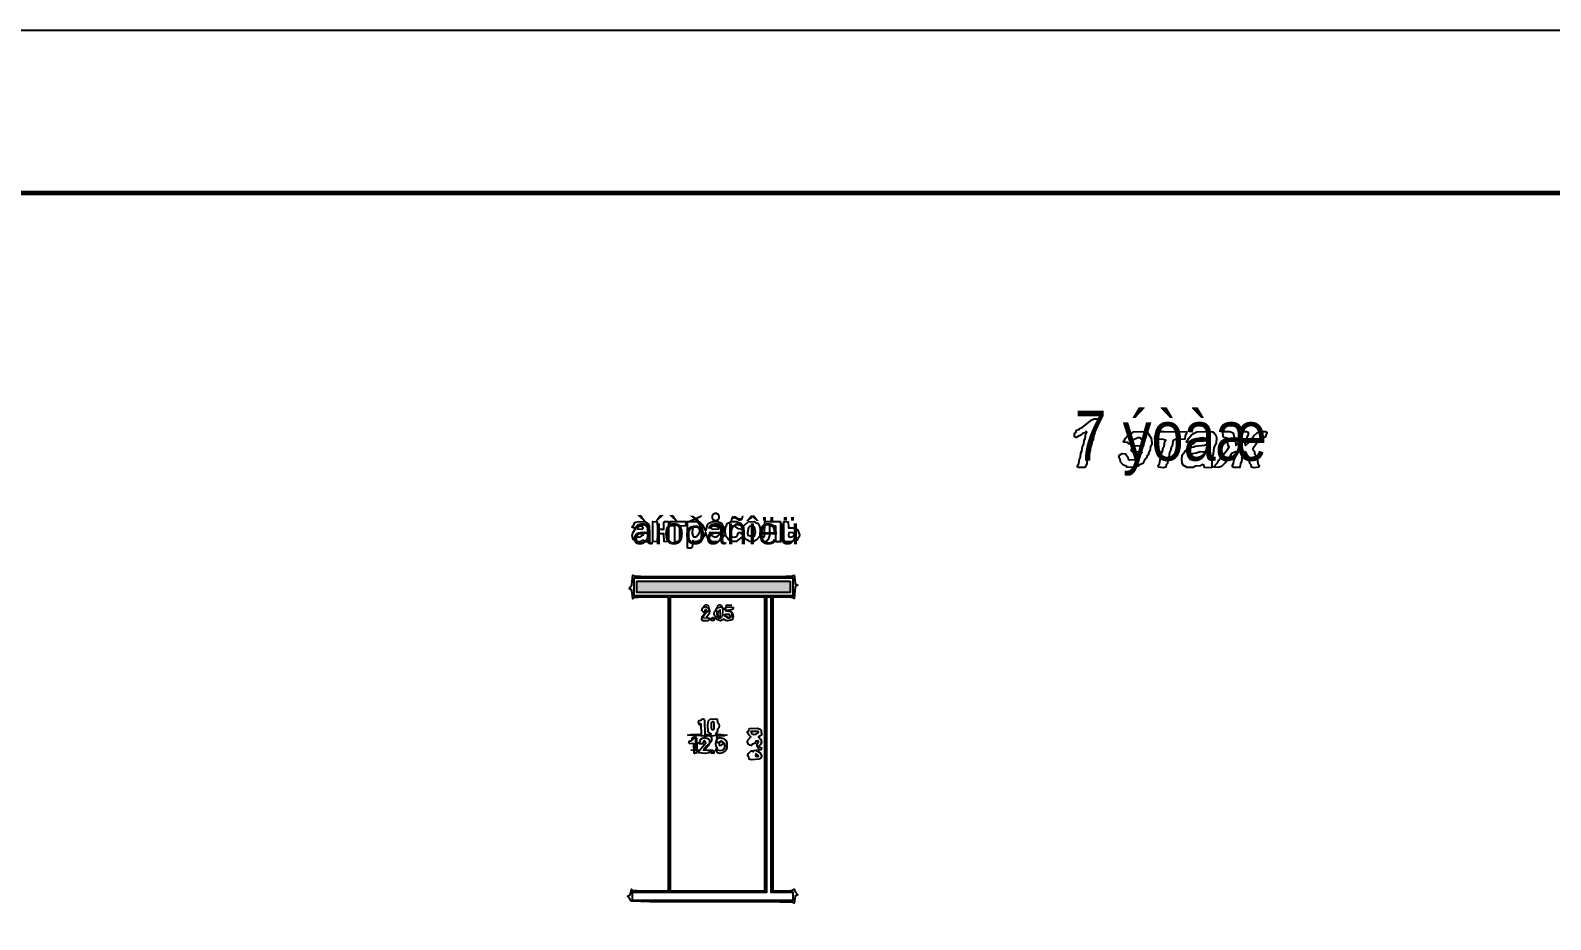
# Model space of a CAD drawing. Header units: millimetres. Extents: x 0 to 150324, y -100295 to 111760.
# Drawn here: x 21574 to 54170, y 92684 to 111760 of the extents above; entities that cross this region are included whole.
import ezdxf
from ezdxf.enums import TextEntityAlignment as Align

# ---------------------------------------------------------------- set-up
doc = ezdxf.new("R2010")
doc.units = ezdxf.units.MM
for name, color, linetype in [('A-PLAN-GRAPHICS', 7, 'Continuous'), ('A-RASTER-UNDERLAY', 8, 'Continuous'), ('A-TEXT-OCR', 3, 'Continuous'), ('A-WALLS-FILL', 9, 'Continuous'), ('A-WALLS-OUTLINE', 8, 'Continuous'), ('SHEET-FRAME', 1, 'Continuous')]:
    doc.layers.add(name, color=color, linetype=linetype)
picture_1 = doc.add_image_def('image1.png', size_in_pixel=(2463, 3095))

msp = doc.modelspace()

# ---------------------------------------------------------------- hatches: boundary and pattern name
at = {"layer": 'A-WALLS-FILL'}
h = msp.add_hatch(color=9, dxfattribs=at)
h.paths.add_polyline_path([(50190, 13445), (50190, 13073), (49953, 13073), (49953, 13445), (50072, 13445)])
h.paths.add_polyline_path([(25840, 21302), (25840, 18220), (25603, 18220), (25603, 21302), (25722, 21302)])
h.paths.add_polyline_path([(64042, 21844), (64042, 18288), (63839, 18288), (63839, 21844), (63940, 21844)])
h.paths.add_polyline_path([(35391, 21370), (31801, 21370), (31801, 21878), (31936, 21878), (31936, 21505), (35221, 21505), (35221, 21810), (35391, 21810), (35391, 21590)])
h.paths.add_polyline_path([(57810, 21370), (54153, 21370), (54153, 21912), (54390, 21912), (54390, 21505), (57641, 21505), (57641, 21912), (57810, 21912), (57810, 21641)])
h.paths.add_polyline_path([(25840, 24181), (25840, 22487), (25603, 22487), (25603, 24181), (25722, 24181)])
h.paths.add_polyline_path([(64042, 24181), (64042, 22792), (63839, 22792), (63839, 24181), (63940, 24181)])
h.paths.add_polyline_path([(63771, 26077), (63771, 24350), (57810, 24350), (57810, 23165), (57676, 23168), (57569, 23196), (57269, 23199), (57269, 27805), (54390, 27805), (54390, 23199), (54153, 23199), (54153, 28042), (57269, 28042), (57269, 30717), (57506, 30717), (57506, 24486), (57878, 24486), (57878, 24587), (63534, 24587), (63534, 26077), (63652, 26077)])
h.paths.add_polyline_path([(25840, 26619), (26077, 26619), (26077, 24587), (31936, 24587), (31936, 23300), (31801, 23300), (31801, 24350), (25840, 24350), (25840, 25485)])
h.paths.add_polyline_path([(35323, 27838), (35323, 23300), (35086, 23300), (35086, 27601), (32241, 27601), (32241, 23300), (32139, 23300), (32139, 27838), (33731, 27838)])
h.paths.add_polyline_path([(41656, 24892), (41656, 25739), (41980, 25733), (42032, 25720), (42048, 25694), (42062, 24892), (41859, 24892)])
h.paths.add_polyline_path([(48091, 25739), (48091, 24892), (47650, 24892), (47650, 25739), (47871, 25739)])
h.paths.add_polyline_path([(36949, 25502), (36949, 25129), (35865, 25129), (35865, 25502), (36407, 25502)])
h.paths.add_polyline_path([(52900, 25129), (52900, 25502), (53786, 25499), (53959, 25477), (53980, 25403), (53983, 25129), (53442, 25129)])
h.paths.add_polyline_path([(26077, 34375), (26077, 29498), (25840, 29498), (25840, 34375), (25959, 34375)])
h.paths.add_polyline_path([(63771, 31056), (63771, 29769), (63534, 29769), (63534, 31056), (63652, 31056)])
h.paths.add_polyline_path([(32106, 30954), (32106, 30615), (26247, 30615), (26247, 30954), (29176, 30954)])
h.paths.add_polyline_path([(37050, 30954), (37050, 30615), (35797, 30615), (35797, 30954), (36424, 30954)])
h.paths.add_polyline_path([(53746, 31056), (53746, 30683), (52561, 30683), (52561, 31056), (53154, 31056)])
h.paths.add_polyline_path([(26077, 37490), (26077, 35560), (25840, 35560), (25840, 37490), (25959, 37490)])
h.paths.add_polyline_path([(63771, 37626), (63771, 36034), (63534, 36034), (63534, 37626), (63652, 37626)])
h.paths.add_polyline_path([(37016, 37050), (37016, 36678), (35865, 36678), (35865, 37050), (36441, 37050)])
h.paths.add_polyline_path([(53746, 37050), (53746, 36678), (52561, 36678), (52561, 37050), (53154, 37050)])
h.paths.add_polyline_path([(26077, 43451), (26077, 42469), (25840, 42469), (25840, 43451), (25959, 43451)])
h.paths.add_polyline_path([(63771, 43857), (63771, 42604), (63534, 42604), (63534, 43857), (63652, 43857)])
h.paths.add_polyline_path([(37016, 43011), (37016, 42672), (35865, 42672), (35865, 43011), (36441, 43011)])
h.paths.add_polyline_path([(53746, 43011), (53746, 42672), (52595, 42672), (52595, 43011), (53171, 43011)])
h.paths.add_polyline_path([(26077, 49750), (26077, 48429), (25840, 48429), (25840, 49750), (25959, 49750)])
h.paths.add_polyline_path([(37016, 49005), (37016, 48633), (35865, 48633), (35865, 49005), (36441, 49005)])
h.paths.add_polyline_path([(53746, 49005), (53746, 48633), (52595, 48633), (52595, 49005), (53171, 49005)])
h.paths.add_polyline_path([(63771, 51376), (63771, 48836), (63534, 48836), (63534, 51376), (63652, 51376)])
h.paths.add_polyline_path([(32410, 49141), (32410, 48937), (26247, 48937), (26247, 49141), (29329, 49141)])
h.paths.add_polyline_path([(26077, 52697), (26077, 51681), (25840, 51681), (25840, 52697), (25959, 52697)])
h.paths.add_polyline_path([(63534, 52764), (63537, 54342), (63545, 54655), (63566, 54816), (63568, 55169), (64956, 55169), (64956, 54932), (63771, 54932), (63771, 52764), (63652, 52764)])
h.paths.add_polyline_path([(41995, 54559), (41995, 53713), (41656, 53713), (41656, 54559), (41825, 54559)])
h.paths.add_polyline_path([(48023, 54559), (48023, 53713), (47650, 53713), (47650, 54559), (47837, 54559)])
h.paths.add_polyline_path([(37016, 54221), (35865, 54221), (35873, 54530), (35889, 54569), (35936, 54583), (37016, 54593), (37016, 54407)])
h.paths.add_polyline_path([(53746, 54593), (53746, 54221), (52595, 54221), (52595, 54593), (53171, 54593)])
h.paths.add_polyline_path([(25265, 55169), (26077, 55169), (26077, 54627), (25840, 54627), (25840, 54932), (25265, 54932), (25265, 55050)])
h.paths.add_polyline_path([(22860, 54932), (22860, 58894), (25840, 58894), (25840, 59707), (26077, 59707), (26077, 58657), (23097, 58657), (23097, 55169), (24113, 55169), (24113, 54932), (23487, 54932)])
h.paths.add_polyline_path([(63737, 59944), (63974, 59944), (63974, 58860), (66988, 58860), (66988, 54932), (66142, 54932), (66142, 55135), (66751, 55135), (66751, 58623), (63737, 58623), (63737, 59284)])
h.paths.add_polyline_path([(29159, 55440), (29159, 55338), (26247, 55338), (26247, 55440), (27703, 55440)])
h.paths.add_polyline_path([(35425, 55440), (35425, 55338), (29701, 55338), (29701, 55440), (32563, 55440)])
h.paths.add_polyline_path([(35933, 56422), (35933, 55338), (35594, 55338), (35594, 56422), (35763, 56422)])
h.paths.add_polyline_path([(35933, 57878), (35594, 57878), (35594, 76640), (26077, 76640), (26077, 74778), (25840, 74778), (25840, 76945), (25129, 76945), (25129, 77182), (26247, 77182), (26247, 76877), (35729, 76877), (35729, 76979), (35933, 76979), (35933, 76877), (40505, 76877), (40505, 76640), (35933, 76640), (35933, 67259)])
h.paths.add_polyline_path([(68512, 66853), (68851, 66853), (68851, 58454), (71696, 58454), (71696, 58318), (68851, 58318), (68851, 57980), (68758, 57988), (68749, 58081), (68512, 58081), (68512, 62467)])
h.paths.add_polyline_path([(54356, 58014), (54119, 58014), (54116, 58583), (54107, 58646), (54076, 58666), (54063, 58902), (54051, 76606), (50758, 76608), (48903, 76638), (45381, 76640), (45381, 76877), (49014, 76875), (51084, 76845), (54966, 76843), (54966, 76606), (54356, 76606), (54356, 64855), (54153, 64855), (54153, 64381), (54356, 64381), (54356, 58454), (54830, 58454), (54830, 58318), (54356, 58318), (54356, 58166)])
h.paths.add_polyline_path([(60079, 58454), (60079, 58318), (56015, 58318), (56015, 58454), (58047, 58454)])
h.paths.add_polyline_path([(63771, 58454), (63771, 58318), (60655, 58318), (60655, 58454), (62213, 58454)])
h.paths.add_polyline_path([(32512, 58488), (32512, 58386), (26247, 58386), (26247, 58488), (29379, 58488)])
h.paths.add_polyline_path([(35425, 58488), (35425, 58386), (33562, 58386), (33562, 58488), (34493, 58488)])
h.paths.add_polyline_path([(26077, 65634), (26077, 63195), (25840, 63195), (25840, 65634), (25959, 65634)])
h.paths.add_polyline_path([(63974, 64855), (63974, 63432), (63737, 63432), (63737, 64855), (63856, 64855)])
h.paths.add_polyline_path([(45381, 65871), (45381, 65634), (42672, 65634), (42672, 65871), (44027, 65871)])
h.paths.add_polyline_path([(63974, 66480), (63974, 65938), (63737, 65938), (63737, 66480), (63856, 66480)])
h.paths.add_polyline_path([(71188, 76437), (71188, 66074), (71086, 66074), (71086, 76437), (71137, 76437)])
h.paths.add_polyline_path([(26077, 71323), (26077, 69122), (25840, 69122), (25840, 71323), (25959, 71323)])
h.paths.add_polyline_path([(63974, 71730), (63974, 69935), (63737, 69935), (63737, 71730), (63856, 71730)])
h.paths.add_polyline_path([(56151, 76843), (63974, 76843), (63974, 75218), (63737, 75218), (63737, 76606), (56151, 76606), (56151, 76725)])
h.paths.add_polyline_path([(42266, 76132), (42266, 76471), (42425, 76468), (42467, 76454), (42490, 76422), (42503, 76132), (42384, 76132)])
h.paths.add_polyline_path([(47549, 76471), (47549, 76132), (47312, 76132), (47312, 76471), (47430, 76471)])
h.paths.add_polyline_path([(74337, 76843), (74337, 76606), (70477, 76606), (70477, 76843), (72407, 76843)])
h.paths.add_polyline_path([(41758, 86631), (41995, 86631), (41995, 76877), (44196, 76877), (44196, 76640), (41656, 76640), (41656, 76877), (41758, 76877), (41758, 81754)])
h.paths.add_polyline_path([(22725, 79417), (22962, 79417), (22962, 77182), (23978, 77182), (23978, 76945), (22725, 76945), (22725, 78181)])
h.paths.add_polyline_path([(23470, 78334), (23470, 78097), (23131, 78097), (23131, 78334), (23300, 78334)])
h.paths.add_polyline_path([(41588, 78334), (41588, 78097), (41283, 78097), (41283, 78334), (41436, 78334)])
h.paths.add_polyline_path([(22725, 81585), (22725, 91000), (24282, 91000), (24282, 90763), (22962, 90763), (22962, 81585), (22843, 81585)])
h.paths.add_polyline_path([(51545, 84836), (51545, 81957), (51308, 81957), (51308, 84836), (51427, 84836)])
h.paths.add_polyline_path([(19643, 84159), (19643, 82431), (19507, 82431), (19507, 84159), (19575, 84159)])
h.paths.add_polyline_path([(23436, 84497), (23436, 84260), (23131, 84260), (23131, 84497), (23283, 84497)])
h.paths.add_polyline_path([(41588, 84497), (41588, 84260), (41283, 84260), (41283, 84497), (41436, 84497)])
h.paths.add_polyline_path([(51139, 84497), (51139, 84260), (50834, 84260), (50834, 84497), (50986, 84497)])
h.paths.add_polyline_path([(35120, 91000), (41995, 91000), (41995, 88629), (41758, 88629), (41758, 90763), (35120, 90763), (35120, 90881)])
h.paths.add_polyline_path([(23470, 90593), (23470, 90289), (23131, 90289), (23131, 90593), (23300, 90593)])
h.paths.add_polyline_path([(29464, 90593), (29464, 90289), (29227, 90289), (29227, 90593), (29345, 90593)])
h.paths.add_polyline_path([(35458, 90593), (35458, 90289), (35255, 90289), (35255, 90593), (35357, 90593)])
h.paths.add_polyline_path([(38473, 90593), (38473, 90289), (38235, 90289), (38235, 90593), (38354, 90593)])
h.paths.add_polyline_path([(41588, 90593), (41588, 90289), (41250, 90289), (41250, 90593), (41419, 90593)])
h.paths.add_polyline_path([(19643, 91000), (19643, 90763), (15917, 90763), (15917, 91000), (17780, 91000)])
h.paths.add_polyline_path([(29566, 91000), (29566, 90763), (26247, 90763), (26247, 91000), (27906, 91000)])
h.paths.add_polyline_path([(33155, 91000), (33155, 90763), (31530, 90763), (31530, 91000), (32343, 91000)])
h.paths.add_polyline_path([(37863, 99941), (37863, 99703), (34578, 99703), (34578, 99941), (36220, 99941)])

# ---------------------------------------------------------------- linework, layer by layer
at = {"layer": 'A-PLAN-GRAPHICS'}
for points in [[(86360, 108272), (86360, 3488), (2980, 3488), (2980, 108272), (44670, 108272)], [(3014, 108238), (3014, 3522), (68343, 3522), (68343, 12260), (86326, 12260), (86326, 108238), (44670, 108238)], [(44050, 102382), (44028, 102398), (44029, 102428), (44056, 102467), (44066, 102562), (44089, 102602), (44099, 102698), (44121, 102731), (44133, 102833), (44159, 102881), (44167, 102969), (44191, 103008), (44205, 103112), (44228, 103141), (44208, 103155), (44187, 103130), (44143, 103117), (44085, 103066), (44036, 103051), (43998, 103023), (43963, 103038), (43964, 103109), (43988, 103134), (44005, 103186), (44051, 103197), (44069, 103221), (44125, 103240), (44333, 103408), (44380, 103427), (44441, 103427), (44463, 103414), (44465, 103379), (44438, 103341), (44430, 103253), (44404, 103206), (44392, 103103), (44370, 103070), (44358, 102968), (44338, 102945), (44326, 102868), (44303, 102833), (44294, 102745), (44269, 102698), (44260, 102610), (44235, 102562), (44223, 102460), (44181, 102385), (44061, 102381)], [(45525, 103135), (45604, 103010), (45621, 102911), (45616, 102870), (45590, 102833), (45578, 102731), (45556, 102708), (45544, 102656), (45522, 102641), (45507, 102591), (45459, 102541), (45424, 102471), (45355, 102442), (45338, 102418), (45238, 102382), (45082, 102390), (45066, 102410), (45009, 102431), (44957, 102491), (44934, 102574), (44909, 102594), (44924, 102651), (44980, 102683), (45053, 102678), (45105, 102606), (45115, 102562), (45144, 102550), (45255, 102553), (45338, 102592), (45372, 102626), (45385, 102673), (45414, 102703), (45197, 102723), (45180, 102736), (45180, 102767), (45231, 102848), (45449, 102853), (45447, 102960), (45435, 102985), (45391, 102994), (45366, 103017), (45322, 103022), (45212, 102972), (45188, 102945), (45175, 102901), (45155, 102888), (45120, 102892), (45095, 102916), (45019, 102928), (45011, 102946), (45036, 102960), (45051, 103004), (45098, 103061), (45171, 103100), (45227, 103149), (45401, 103157), (45509, 103142)], [(46360, 103140), (46360, 103104), (46331, 103063), (46330, 102989), (46127, 102982), (46090, 102967), (46069, 102942), (46054, 102837), (46032, 102809), (46020, 102733), (45998, 102704), (45986, 102602), (45960, 102554), (45952, 102467), (45928, 102437), (45919, 102393), (45859, 102379), (45763, 102388), (45755, 102423), (45783, 102467), (45827, 102698), (45850, 102733), (45862, 102809), (45884, 102839), (45896, 102942), (45923, 102972), (45860, 102987), (45686, 102989), (45689, 103069), (45715, 103100), (45724, 103140), (45764, 103153), (45889, 103157), (46353, 103146)], [(46905, 102379), (46751, 102385), (46731, 102434), (46702, 102447), (46655, 102420), (46553, 102408), (46508, 102384), (46380, 102386), (46288, 102435), (46268, 102482), (46262, 102556), (46273, 102645), (46324, 102729), (46381, 102777), (46424, 102790), (46441, 102812), (46518, 102824), (46546, 102844), (46748, 102860), (46833, 102903), (46827, 102982), (46713, 103022), (46648, 103015), (46623, 102992), (46577, 102979), (46510, 102888), (46475, 102892), (46450, 102916), (46373, 102928), (46365, 102946), (46390, 102960), (46409, 103008), (46456, 103065), (46513, 103112), (46585, 103149), (46859, 103156), (46919, 103148), (46954, 103127), (46995, 103076), (47006, 103021), (47002, 102915), (46946, 102803), (46934, 102675), (46910, 102612), (46905, 102514)], [(46939, 102389), (47026, 102486), (47056, 102543), (47244, 102770), (47278, 102829), (47249, 102878), (47237, 103011), (47161, 103025), (47146, 103039), (47142, 103158), (47292, 103155), (47360, 103128), (47384, 103035), (47408, 102998), (47423, 102853), (47468, 102896), (47486, 102976), (47510, 103003), (47520, 103075), (47544, 103100), (47561, 103152), (47648, 103157), (47682, 103139), (47682, 103084), (47655, 103036), (47645, 102941), (47617, 102898), (47628, 102853), (47714, 102931), (47810, 103061), (47885, 103135), (47954, 103157), (48054, 103156), (48086, 103144), (48087, 103104), (48062, 103080), (48051, 103034), (47980, 103012), (47897, 102949), (47787, 102784), (47790, 102758), (47815, 102737), (47827, 102660), (47847, 102643), (47859, 102592), (47881, 102569), (47892, 102467), (47920, 102423), (47913, 102388), (47816, 102379), (47756, 102393), (47747, 102437), (47723, 102467), (47709, 102575), (47689, 102592), (47677, 102643), (47655, 102660), (47645, 102705), (47617, 102718), (47588, 102705), (47578, 102660), (47558, 102640), (47544, 102505), (47520, 102466), (47504, 102386), (47380, 102381), (47347, 102398), (47349, 102433), (47374, 102467), (47384, 102562), (47408, 102597), (47418, 102669), (47447, 102698), (47413, 102718), (47318, 102673), (47297, 102624), (47225, 102543), (47193, 102485), (47113, 102403), (47050, 102380), (46939, 102389)], [(46435, 102564), (46485, 102549), (46629, 102560), (46728, 102624), (46769, 102697), (46743, 102714), (46659, 102717), (46610, 102708), (46576, 102687), (46485, 102675), (46441, 102638), (46432, 102571)], [(34849, 100787), (34768, 100790), (34719, 100821), (34689, 100816), (34651, 100786), (34567, 100799), (34501, 100847), (34476, 100926), (34488, 100981), (34544, 101062), (34535, 101084), (34486, 101097), (34478, 101117), (34505, 101134), (34533, 101202), (34605, 101225), (34754, 101220), (34818, 101175), (34843, 101124), (34849, 100966)], [(34580, 101070), (34674, 101059), (34701, 101064), (34713, 101084), (34696, 101119), (34658, 101126), (34614, 101112), (34581, 101076)], [(35255, 101227), (35255, 100787), (35160, 100798), (35154, 100957), (35018, 100957), (35011, 100798), (34917, 100787), (34917, 101227), (35011, 101216), (35018, 101058), (35154, 101058), (35157, 101208), (35172, 101225), (35204, 101227)], [(35391, 100787), (35391, 101126), (35298, 101134), (35289, 101227), (35628, 101227), (35618, 101133), (35492, 101126), (35492, 100787), (35441, 100787)], [(35662, 100652), (35662, 101227), (35869, 101225), (35927, 101211), (35983, 101156), (36048, 101025), (36063, 101042), (36089, 101163), (36118, 101188), (36204, 101224), (36314, 101222), (36394, 101188), (36440, 101079), (36441, 100990), (36136, 100981), (36193, 100917), (36256, 100890), (36299, 100901), (36361, 100950), (36430, 100949), (36439, 100907), (36412, 100879), (36394, 100826), (36349, 100816), (36323, 100794), (36254, 100787), (36186, 100794), (36160, 100816), (36118, 100824), (36095, 100882), (36075, 100899), (36063, 100975), (36048, 100990), (35991, 100865), (35957, 100831), (35856, 100787), (35807, 100794), (35777, 100820), (35760, 100671), (35745, 100654), (35712, 100652)], [(35815, 100893), (35850, 100899), (35891, 100930), (35931, 101005), (35922, 101078), (35873, 101122), (35805, 101115), (35771, 101067), (35765, 100975), (35777, 100926), (35800, 100898)], [(36339, 101068), (36316, 101100), (36262, 101123), (36195, 101124), (36171, 101106), (36171, 101077), (36193, 101062), (36339, 101068)], [(37211, 100913), (37136, 100823), (37068, 100789), (37000, 100792), (36971, 100818), (36925, 100831), (36891, 100865), (36872, 100921), (36704, 100797), (36609, 100793), (36542, 100835), (36483, 100913), (36474, 101015), (36483, 101114), (36503, 101136), (36517, 101185), (36601, 101222), (36711, 101224), (36798, 101190), (36826, 101096), (36965, 101216), (37095, 101222), (37129, 101197), (37173, 101188), (37203, 101156), (37219, 101060), (37215, 100928)], [(36592, 101090), (36579, 100963), (36589, 100927), (36618, 100899), (36672, 100891), (36711, 100905), (36735, 100932), (36749, 100976), (36768, 100989), (36799, 100987), (36820, 100960), (36838, 100962), (36847, 101020), (36834, 101053), (36759, 101068), (36681, 101122), (36638, 101122), (36600, 101102)], [(37033, 101126), (36990, 101115), (36969, 101095), (36949, 100982), (36958, 100931), (37006, 100918), (37036, 100889), (37098, 100918), (37118, 100996), (37104, 101083), (37076, 101115), (37049, 101125)], [(37660, 101227), (37660, 100787), (37558, 100787), (37558, 101126), (37423, 101126), (37418, 100921), (37392, 100839), (37362, 100806), (37321, 100789), (37278, 100788), (37258, 100801), (37258, 100873), (37303, 100891), (37316, 100914), (37321, 101227), (37490, 101227)], [(37727, 101227), (37822, 101218), (37829, 101092), (37945, 101087), (37974, 101063), (38024, 101050), (38066, 100940), (38059, 100899), (38039, 100882), (38016, 100825), (37952, 100818), (37889, 100790), (37727, 100787), (37727, 101007)], [(34580, 100909), (34608, 100889), (34656, 100897), (34707, 100932), (34740, 100985), (34727, 100989), (34685, 100961), (34597, 100953), (34578, 100923)], [(37954, 100945), (37922, 100980), (37862, 100990), (37837, 100981), (37829, 100940), (37837, 100898), (37862, 100889), (37925, 100903), (37953, 100935)], [(34446, 93088), (34429, 93130), (34375, 93188), (34436, 93214), (34459, 93337), (34480, 93317), (34578, 93307), (35255, 93303), (35255, 99602), (34607, 99597), (34514, 99588), (34490, 99569), (34471, 99754), (34409, 99784), (34470, 99863), (34488, 100070), (34528, 100056), (34787, 100048), (36543, 100042), (37775, 100050), (37913, 100056), (37948, 100076), (37961, 100035), (37970, 99890), (38032, 99856), (37983, 99837), (37970, 99818), (37950, 99570), (37921, 99591), (37871, 99597), (37490, 99602), (37490, 93303), (37871, 93307), (37921, 93314), (37953, 93335), (37974, 93278), (38032, 93214), (37970, 93186), (37953, 93036), (37913, 93052), (37648, 93059), (34855, 93068), (34464, 93082)], [(34510, 100008), (34510, 99636), (37931, 99636), (37931, 100008), (36220, 100008)], [(37457, 99602), (37355, 99602), (37355, 93269), (34476, 93269), (34476, 93099), (37931, 93099), (37931, 93269), (37457, 93269), (37457, 96435)], [(35289, 99602), (35289, 93303), (37321, 93303), (37321, 99602), (36305, 99602)], [(36051, 99399), (36112, 99368), (36138, 99300), (36120, 99230), (36068, 99175), (36133, 99145), (36131, 99107), (36102, 99096), (35998, 99096), (35968, 99117), (35980, 99183), (36043, 99258), (36068, 99308), (36060, 99329), (36043, 99327), (36020, 99265), (35973, 99316), (35986, 99373), (36031, 99397)], [(36229, 99153), (36229, 99102), (36178, 99102), (36178, 99153), (36225, 99156)], [(36639, 99385), (36643, 99357), (36631, 99337), (36508, 99314), (36597, 99287), (36628, 99259), (36643, 99187), (36620, 99118), (36518, 99094), (36487, 99099), (36446, 99128), (36373, 99095), (36292, 99119), (36266, 99188), (36244, 99205), (36237, 99246), (36244, 99287), (36266, 99305), (36296, 99375), (36372, 99396), (36409, 99380), (36461, 99331), (36489, 99393), (36635, 99389)], [(36358, 99165), (36372, 99222), (36361, 99328), (36321, 99297), (36306, 99248), (36319, 99197), (36352, 99165)], [(36441, 99212), (36498, 99190), (36527, 99163), (36559, 99165), (36575, 99183), (36574, 99210), (36556, 99226), (36487, 99228), (36441, 99215)], [(35662, 96639), (35741, 96654), (35966, 96655), (35957, 96880), (35944, 96892), (35928, 96864), (35910, 96861), (35900, 96930), (35914, 96957), (35956, 96965), (35973, 96987), (36000, 96994), (36022, 96987), (36031, 96953), (36034, 96655), (36123, 96656), (36169, 96670), (36107, 96710), (36102, 96860), (36115, 96946), (36152, 96985), (36264, 96994), (36299, 96982), (36308, 96913), (36332, 96883), (36339, 96842), (36332, 96801), (36308, 96770), (36300, 96704), (36273, 96670), (36508, 96639), (36085, 96622), (35662, 96639)], [(36195, 96926), (36173, 96903), (36171, 96791), (36183, 96761), (36212, 96757), (36234, 96780), (36237, 96879), (36228, 96918), (36203, 96926)], [(35847, 96252), (35816, 96251), (35803, 96266), (35797, 96452), (35706, 96459), (35695, 96486), (35707, 96514), (35754, 96530), (35818, 96584), (35853, 96580), (35865, 96375), (35852, 96256)], [(36130, 96262), (36047, 96249), (35906, 96260), (35899, 96276), (35915, 96307), (36057, 96476), (36042, 96504), (36015, 96519), (35984, 96457), (35920, 96456), (35901, 96477), (35928, 96494), (35952, 96557), (35987, 96580), (36065, 96584), (36111, 96560), (36135, 96518), (36135, 96466), (36108, 96411), (36034, 96327), (36125, 96310), (36134, 96268)], [(36378, 96587), (36434, 96570), (36490, 96517), (36506, 96470), (36507, 96382), (36496, 96330), (36467, 96291), (36415, 96259), (36355, 96250), (36304, 96264), (36275, 96304), (36275, 96340), (36305, 96368), (36278, 96399), (36272, 96464), (36295, 96564), (36359, 96588)], [(36397, 96516), (36372, 96505), (36344, 96466), (36339, 96441), (36353, 96421), (36392, 96426), (36434, 96463), (36434, 96481), (36401, 96513)], [(36993, 96782), (37160, 96788), (37222, 96770), (37243, 96745), (37249, 96640), (37186, 96608), (37239, 96548), (37253, 96496), (37235, 96451), (37186, 96398), (37248, 96372), (37245, 96325), (37198, 96322), (37181, 96375), (37157, 96397), (37155, 96452), (37185, 96500), (37170, 96517), (37130, 96515), (37109, 96461), (37060, 96447), (37039, 96421), (37002, 96424), (36963, 96454), (36950, 96493), (36957, 96535), (37021, 96605), (36975, 96647), (36950, 96692), (36952, 96717), (36977, 96733), (36988, 96778)], [(37019, 96712), (37047, 96672), (37084, 96658), (37139, 96665), (37171, 96690), (37183, 96711), (37161, 96721), (37023, 96716)], [(36229, 96308), (36229, 96258), (36178, 96258), (36178, 96308), (36225, 96311)], [(37252, 96180), (37232, 96141), (37202, 96125), (37026, 96115), (36988, 96127), (36977, 96171), (36949, 96203), (36970, 96251), (37026, 96306), (37045, 96307), (37068, 96284), (37089, 96310), (37127, 96317), (37220, 96265), (37253, 96198)], [(37129, 96249), (37123, 96194), (37167, 96183), (37185, 96193), (37182, 96207), (37131, 96249)]]:
    msp.add_lwpolyline(points, close=True, dxfattribs=at)
at = {"layer": 'A-WALLS-OUTLINE', "color": 8}
msp.add_lwpolyline([(37863, 99941), (37863, 99703), (34578, 99703), (34578, 99941), (36220, 99941)], close=True, dxfattribs=at)
at = {"layer": 'SHEET-FRAME'}
msp.add_lwpolyline([(0, 0), (86360, 0), (86360, 111760), (0, 111760)], close=True, dxfattribs=at)

# ---------------------------------------------------------------- texts
at = {"layer": 'A-TEXT-OCR'}
for s, height, p, p2 in [('7 ýòàæ', 1070.9, (43963, 102529), (48087, 102529)), ('àíòðåñîëü', 587.2, (34476, 100734), (38066, 100734)), ('2.05', 310.9, (35968, 99138), (36643, 99138)), ('125', 345.4, (35695, 96298), (36507, 96298))]:
    msp.add_text(s, height=height, dxfattribs=at).set_placement(p, p2, align=Align.FIT)

# ---------------------------------------------------------------- pictures from other files: only their frames are drawn
at = {"layer": 'A-RASTER-UNDERLAY'}
image = msp.add_image(picture_1, insert=(2946, 3488), size_in_units=(83414, 104817), dxfattribs=at)
image.dxf.flags = 9

doc.saveas('drawing.dxf')
